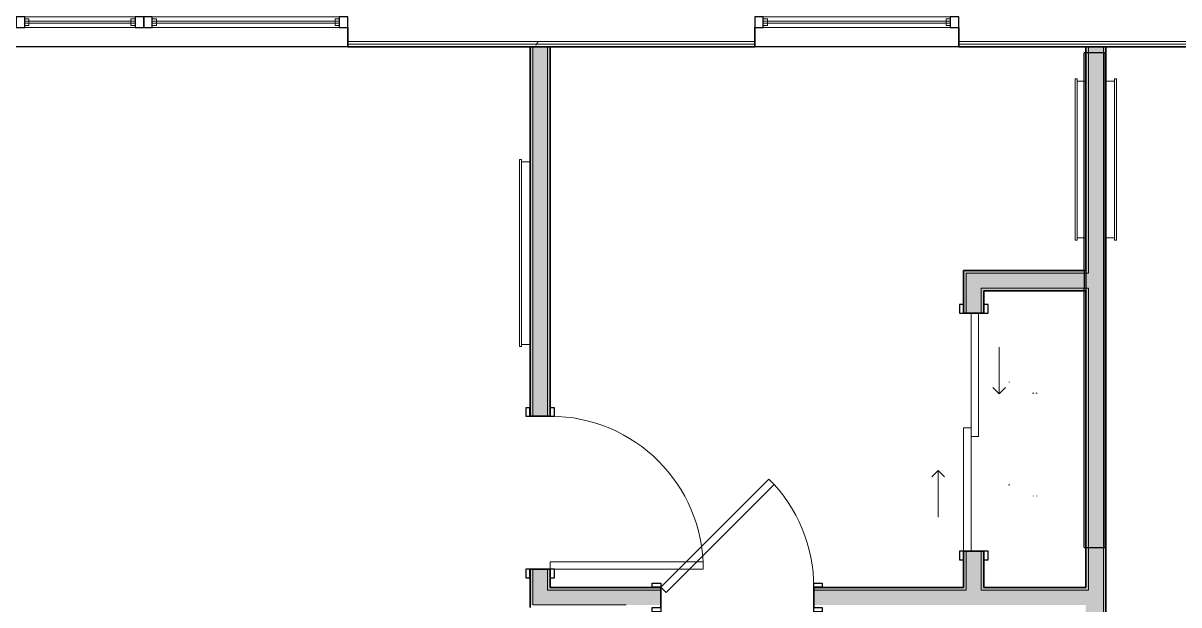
# Model space of a CAD drawing. Header units: inches. Extents: x 6 to 8416, y -388 to 6104.
# Drawn here: x 6822.9 to 7094.8, y 492.1 to 628.9 of the extents above; entities that cross this region are included whole.
import ezdxf

# ---------------------------------------------------------------- set-up
doc = ezdxf.new("R2010")
doc.units = ezdxf.units.IN
doc.header["$MEASUREMENT"] = 0
doc.linetypes.add('Dot 1_16_', pattern=[24, 0, -24])
for name, color, linetype, lineweight in [('A-DOOR', 31, 'Continuous', 18), ('A-DOOR-FRAM', 31, 'Continuous', 25), ('A-GLAZ', 151, 'Continuous', 25), ('A-ROOM', 32, 'Continuous', 13), ('A-WALL', 113, 'Continuous', 25), ('A-WALL-PATT', 111, 'Continuous', 35), ('I-WALL', 2, 'Continuous', 25), ('Q-CASE', 31, 'Continuous', 18), ('Q-SPCQ', 91, 'Continuous', 18)]:
    doc.layers.add(name, color=color, linetype=linetype, lineweight=lineweight)
pattern_1 = [(0, (4127.29, 0), (61.44, 15.36), [5.069, -41.011, 5.069, -41.011, -245.76]), (0, (4127.29, 0), (61.44, 15.36), [-92.16, 5.069, -87.091, 5.069, -41.011, -107.52]), (0, (4127.29, 0), (61.44, 15.36), [-230.4, 5.069, -25.651, 5.069, -71.731]), (120, (4150.33, 7.68), (-44.02215, 45.5286), [5.069, -41.011, 5.069, -41.011, -245.76]), (120, (4150.33, 7.68), (-44.02215, 45.5286), [-92.16, 5.069, -87.091, 5.069, -41.011, -107.52]), (120, (4150.33, 7.68), (-44.02215, 45.5286), [-230.4, 5.069, -25.651, 5.069, -71.731]), (240, (4158.01, 38.4), (-17.41785, -60.8886), [5.069, -41.011, 5.069, -41.011, -245.76]), (240, (4158.01, 38.4), (-17.41785, -60.8886), [-92.16, 5.069, -87.091, 5.069, -41.011, -107.52]), (240, (4158.01, 38.4), (-17.41785, -60.8886), [-230.4, 5.069, -25.651, 5.069, -71.731])]

# ---------------------------------------------------------------- blocks, each defined once
blk = doc.blocks.new('Unit-Single-Flush-ICC ADA-AM - 36_ x 84_-NR _U-BA _ BATH_-V125-LEVEL 3 - PLAN Copy 1 Copy 1')
at = {"layer": 'A-DOOR'}
for p, q in [((16.76, -1.14), (-8.69, -26.59)), ((18, -2.38), (-7.46, -27.83)), ((16.76, -1.14), (18, -2.38)), ((-8.69, -26.59), (-7.46, -27.83))]:
    blk.add_line(p, q, dxfattribs=at)
at = {"layer": 'A-DOOR', "lineweight": 9}
blk.add_arc((18, -2.38), 36, 180, 225, dxfattribs=at)
at = {"layer": 'A-DOOR-FRAM'}
for p, q in [((-20, 2.38), (-20, 3.38)), ((-20, 3.38), (-18, 3.38)), ((-18, 3.38), (-18, 2.38)), ((18, 2.38), (18, 3.38)), ((18, 3.38), (20, 3.38)), ((20, 3.38), (20, 2.38)), ((-18, 2.38), (-20, 2.38)), ((20, 2.38), (18, 2.38)), ((-20, -2.38), (-18, -2.38)), ((-20, -3.37), (-20, -2.38)), ((-18, -2.38), (-18, -3.37)), ((18, -2.38), (20, -2.38)), ((18, -3.37), (18, -2.38)), ((20, -2.38), (20, -3.37)), ((-18, -3.37), (-20, -3.37)), ((20, -3.37), (18, -3.37))]:
    blk.add_line(p, q, dxfattribs=at)
at = {"layer": 'A-DOOR-FRAM', "lineweight": 18}
for p, q in [((-20, 3.38), (-18, 3.38)), ((-20, 3.38), (-20, 2.38)), ((-18, 3.38), (-18, 2.38)), ((18, 3.38), (20, 3.38)), ((18, 3.38), (18, 2.38)), ((20, 3.38), (20, 2.38)), ((-18, 2.38), (-20, 2.38)), ((20, 2.38), (18, 2.38)), ((-20, -3.37), (-20, -2.38)), ((-20, -2.38), (-18, -2.38)), ((-18, -3.37), (-18, -2.38)), ((18, -3.37), (18, -2.38)), ((18, -2.38), (20, -2.38)), ((20, -3.37), (20, -2.38)), ((-18, -3.37), (-20, -3.37)), ((20, -3.37), (18, -3.37))]:
    blk.add_line(p, q, dxfattribs=at)
blk = doc.blocks.new('Unit-Double-Sliding-Flush-ICC ADA-AM - 56_ x 84_-FG-NR __U-S2 _ SLIDING CLOSET_-5466156-LEVEL 3 - PLAN Copy 1 Copy 1')
at = {"layer": 'A-DOOR', "lineweight": 9}
for p, q in [((-10.5, 14.875), (-9, 13.375)), ((-20, 13.375), (-9, 13.375)), ((-9, 13.375), (-10.5, 11.875)), ((1, 7.375), (-28, 7.375)), ((-28, 7.375), (-28, 5.625)), ((-28, 5.625), (-1, 5.625)), ((-1, 5.625), (1, 5.625)), ((1, 5.625), (-1, 5.625)), ((-1, 3.875), (-1, 5.625)), ((1, 7.375), (1, 5.625)), ((28, 5.625), (1, 5.625)), ((28, 3.875), (28, 5.625)), ((-1, 3.875), (28, 3.875)), ((9, -1), (10.5, 0.5)), ((10.5, -2.5), (9, -1)), ((20, -1), (9, -1))]:
    blk.add_line(p, q, dxfattribs=at)
at = {"layer": 'A-DOOR'}
for p, q in [((1, 7.375), (-28, 7.375)), ((-28, 7.375), (-28, 5.625)), ((-28, 5.625), (1, 5.625)), ((28, 5.625), (-1, 5.625)), ((-1, 5.625), (-1, 3.875)), ((1, 5.625), (1, 7.375)), ((28, 3.875), (28, 5.625)), ((-1, 3.875), (28, 3.875))]:
    blk.add_line(p, q, dxfattribs=at)
at = {"layer": 'A-DOOR-FRAM'}
for p, q in [((-28, 8.375), (-30, 8.375)), ((-30, 8.375), (-30, 7.375)), ((-28, 7.375), (-28, 8.375)), ((30, 8.375), (28, 8.375)), ((28, 8.375), (28, 7.375)), ((30, 7.375), (30, 8.375)), ((-30, 7.375), (-28, 7.375)), ((28, 7.375), (30, 7.375)), ((-28, 2.625), (-30, 2.625)), ((-30, 2.625), (-30, 1.625)), ((-30, 1.625), (-28, 1.625)), ((-28, 1.625), (-28, 2.625)), ((30, 2.625), (28, 2.625)), ((28, 2.625), (28, 1.625)), ((28, 1.625), (30, 1.625)), ((30, 1.625), (30, 2.625))]:
    blk.add_line(p, q, dxfattribs=at)
at = {"layer": 'A-DOOR-FRAM', "lineweight": 18}
for p, q in [((-28, 8.375), (-30, 8.375)), ((-30, 8.375), (-30, 7.375)), ((-28, 8.375), (-28, 7.375)), ((30, 8.375), (28, 8.375)), ((28, 8.375), (28, 7.375)), ((30, 8.375), (30, 7.375)), ((-30, 7.375), (-28, 7.375)), ((28, 7.375), (30, 7.375)), ((-28, 2.625), (-30, 2.625)), ((-30, 2.625), (-30, 1.625)), ((-30, 1.625), (-28, 1.625)), ((-28, 2.625), (-28, 1.625)), ((30, 2.625), (28, 2.625)), ((28, 2.625), (28, 1.625)), ((28, 1.625), (30, 1.625)), ((30, 2.625), (30, 1.625))]:
    blk.add_line(p, q, dxfattribs=at)
blk = doc.blocks.new('CW Closet Shelf-AM - CW Closet Shelf-AM-8826639-LEVEL 3 - PLAN Copy 1 Copy 1')
at = {"layer": 'Q-CASE', "linetype": 'Dot 1_16_', "lineweight": 9}
for p, q in [((-34.14, -42), (-34.14, -24)), ((-34.14, -24), (35.61, -24)), ((35.61, -24), (35.61, -42)), ((-34.14, -35.62), (35.61, -35.62)), ((-34.14, -36.37), (35.61, -36.37)), ((35.61, -42), (-34.14, -42))]:
    blk.add_line(p, q, dxfattribs=at)
blk = doc.blocks.new('Unit-Single-Flush-ICC ADA-AM - 36_ x 84_-NR _U-BE _ BED_-6493364-LEVEL 3 - PLAN Copy 1 Copy 1')
at = {"layer": 'A-DOOR'}
for p, q in [((16.25, 38.38), (18, 38.38)), ((16.25, 2.37), (16.25, 38.38)), ((18, 2.37), (18, 38.38)), ((16.25, 2.37), (18, 2.37))]:
    blk.add_line(p, q, dxfattribs=at)
at = {"layer": 'A-DOOR', "lineweight": 9}
blk.add_arc((18, 2.37), 36, 90, 180, dxfattribs=at)
at = {"layer": 'A-DOOR-FRAM'}
for p, q in [((-18, 3.37), (-20, 3.37)), ((-20, 3.37), (-20, 2.37)), ((-18, 2.37), (-18, 3.37)), ((20, 3.37), (18, 3.37)), ((18, 3.37), (18, 2.37)), ((20, 2.37), (20, 3.37)), ((-20, 2.37), (-18, 2.37)), ((18, 2.37), (20, 2.37)), ((-18, -2.38), (-20, -2.38)), ((-20, -2.38), (-20, -3.38)), ((-18, -3.38), (-18, -2.38)), ((20, -2.38), (18, -2.38)), ((18, -2.38), (18, -3.38)), ((20, -3.38), (20, -2.38)), ((-20, -3.38), (-18, -3.38)), ((18, -3.38), (20, -3.38))]:
    blk.add_line(p, q, dxfattribs=at)
at = {"layer": 'A-DOOR-FRAM', "lineweight": 18}
for p, q in [((-18, 3.37), (-20, 3.37)), ((-20, 3.37), (-20, 2.37)), ((-18, 3.37), (-18, 2.37)), ((20, 3.37), (18, 3.37)), ((18, 3.37), (18, 2.37)), ((20, 3.37), (20, 2.37)), ((-20, 2.37), (-18, 2.37)), ((18, 2.37), (20, 2.37)), ((-20, -3.38), (-20, -2.38)), ((-18, -2.38), (-20, -2.38)), ((-18, -3.38), (-18, -2.38)), ((18, -3.38), (18, -2.38)), ((20, -2.38), (18, -2.38)), ((20, -3.38), (20, -2.38)), ((-20, -3.38), (-18, -3.38)), ((18, -3.38), (20, -3.38))]:
    blk.add_line(p, q, dxfattribs=at)
blk = doc.blocks.new('1-2 WD Adaptive - 2_-6_x6_-6_-V533-LEVEL 3 - PLAN Copy 1 Copy 1')
at = {"layer": 'A-GLAZ', "lineweight": 9}
for p, q in [((15, 4.53125), (-15, 4.53125)), ((-15, 4.53125), (15, 4.53125)), ((-15, 0.03125), (-15, 2.53125)), ((15, 2.53125), (-15, 2.53125)), ((-15, 0.03125), (-15, 2.53125)), ((15, 2.53125), (-15, 2.53125)), ((-15, 0.03125), (15, 0.03125)), ((-15, 0.03125), (15, 0.03125)), ((-13, 0.03125), (-13, 2.53125)), ((13, 2.53125), (-13, 2.53125)), ((-13, 0.03125), (-13, 2.53125)), ((-13, 2.03125), (-12, 2.03125)), ((-13, 1.53125), (13, 1.53125)), ((13, 1.03125), (-13, 1.03125)), ((-13, 0.53125), (-12, 0.53125)), ((-13, 0.03125), (13, 0.03125)), ((-12, 0.53125), (-12, 2.03125)), ((-12, 1.53125), (12, 1.53125)), ((-12, 1.03125), (-12, 1.53125)), ((12, 1.03125), (-12, 1.03125)), ((12, 2.03125), (13, 2.03125)), ((12, 2.03125), (12, 0.53125)), ((12, 1.53125), (12, 1.03125)), ((12, 0.53125), (13, 0.53125)), ((13, 2.53125), (13, 0.03125)), ((13, 2.53125), (13, 0.03125)), ((15, 0.03125), (15, 2.53125)), ((-15, -4.53125), (15, -4.53125)), ((15, -4.53125), (-15, -4.53125))]:
    blk.add_line(p, q, dxfattribs=at)
at = {"layer": 'A-GLAZ'}
for p, q in [((-13, 2.53125), (-15, 2.53125)), ((-15, 2.53125), (-15, 0.03125)), ((-15, 0.03125), (-13, 0.03125)), ((-13, 0.03125), (-13, 2.53125)), ((13, 2.53125), (13, 0.03125)), ((15, 2.53125), (13, 2.53125)), ((13, 0.03125), (15, 0.03125)), ((15, 0.03125), (15, 2.53125))]:
    blk.add_line(p, q, dxfattribs=at)
at = {"layer": 'A-GLAZ', "lineweight": 18}
for p, q in [((13, 1.53125), (-13, 1.53125)), ((-13, 1.53125), (-13, 1.03125)), ((-13, 1.03125), (13, 1.03125)), ((13, 1.03125), (13, 1.53125))]:
    blk.add_line(p, q, dxfattribs=at)
blk = doc.blocks.new('1-2 WD Adaptive - 4-0_x6_-6_-V534-LEVEL 3 - PLAN Copy 1 Copy 1')
at = {"layer": 'A-GLAZ', "lineweight": 9}
for p, q in [((24, 4.53125), (-24, 4.53125)), ((-24, 4.53125), (24, 4.53125)), ((24, 2.53125), (-24, 2.53125)), ((-24, 0.03125), (-24, 2.53125)), ((24, 2.53125), (-24, 2.53125)), ((-24, 0.03125), (24, 0.03125)), ((-24, 0.03125), (24, 0.03125)), ((-22, 0.03125), (-22, 2.53125)), ((22, 2.53125), (-22, 2.53125)), ((-22, 0.03125), (-22, 2.53125)), ((-22, 2.03125), (-21, 2.03125)), ((-22, 1.53125), (22, 1.53125)), ((22, 1.03125), (-22, 1.03125)), ((-22, 0.53125), (-21, 0.53125)), ((-22, 0.03125), (22, 0.03125)), ((-21, 0.53125), (-21, 2.03125)), ((-21, 1.53125), (21, 1.53125)), ((-21, 1.03125), (-21, 1.53125)), ((21, 1.03125), (-21, 1.03125)), ((21, 2.03125), (22, 2.03125)), ((21, 2.03125), (21, 0.53125)), ((21, 1.53125), (21, 1.03125)), ((21, 0.53125), (22, 0.53125)), ((22, 2.53125), (22, 0.03125)), ((22, 2.53125), (22, 0.03125)), ((24, 0.03125), (24, 2.53125)), ((24, 0.03125), (24, 2.53125)), ((-24, -4.53125), (24, -4.53125)), ((24, -4.53125), (-24, -4.53125))]:
    blk.add_line(p, q, dxfattribs=at)
at = {"layer": 'A-GLAZ'}
for p, q in [((-22, 2.53125), (-24, 2.53125)), ((-24, 2.53125), (-24, 0.03125)), ((-24, 0.03125), (-22, 0.03125)), ((-22, 0.03125), (-22, 2.53125)), ((22, 2.53125), (22, 0.03125)), ((24, 2.53125), (22, 2.53125)), ((22, 0.03125), (24, 0.03125)), ((24, 0.03125), (24, 2.53125))]:
    blk.add_line(p, q, dxfattribs=at)
at = {"layer": 'A-GLAZ', "lineweight": 18}
for p, q in [((22, 1.53125), (-22, 1.53125)), ((-22, 1.53125), (-22, 1.03125)), ((-22, 1.03125), (22, 1.03125)), ((22, 1.03125), (22, 1.53125))]:
    blk.add_line(p, q, dxfattribs=at)
blk = doc.blocks.new('FR TV-AM - 50_-V546-LEVEL 3 - PLAN Copy 1 Copy 1')
at = {"layer": 'Q-SPCQ'}
for p, q in [((23.75, 0), (-19.25, 0)), ((-19.25, 0), (-19.25, -2)), ((23.75, -2), (23.75, 0)), ((-19.25, -2), (-19.75, -2)), ((-19.75, -2), (-19.75, -2.5)), ((-19.75, -2.5), (24.25, -2.5)), ((-19.75, -2.5), (24.25, -2.5)), ((-19.25, -2), (23.75, -2)), ((24.25, -2), (23.75, -2)), ((24.25, -2.5), (24.25, -2))]:
    blk.add_line(p, q, dxfattribs=at)
blk = doc.blocks.new('FR TV-AM - 43_-V547-LEVEL 3 - PLAN Copy 1 Copy 1')
at = {"layer": 'Q-SPCQ'}
for p, q in [((20.7, 0), (-16.2, 0)), ((-16.2, 0), (-16.2, -2)), ((20.7, -2), (20.7, 0)), ((-16.2, -2), (-16.7, -2)), ((-16.7, -2), (-16.7, -2.5)), ((-16.7, -2.5), (21.2, -2.5)), ((-16.7, -2.5), (21.2, -2.5)), ((-16.2, -2), (20.7, -2)), ((21.2, -2), (20.7, -2)), ((21.2, -2.5), (21.2, -2))]:
    blk.add_line(p, q, dxfattribs=at)
blk = doc.blocks.new('FR TV-AM - 43_-1978722-LEVEL 3 - PLAN Copy 1 Copy 1')
at = {"layer": 'Q-SPCQ'}
for p, q in [((20.7, 0), (-16.2, 0)), ((-16.2, 0), (-16.2, -2)), ((20.7, -2), (20.7, 0)), ((-16.2, -2), (-16.7, -2)), ((-16.7, -2), (-16.7, -2.5)), ((-16.7, -2.5), (21.2, -2.5)), ((-16.7, -2.5), (21.2, -2.5)), ((-16.2, -2), (20.7, -2)), ((21.2, -2), (20.7, -2)), ((21.2, -2.5), (21.2, -2))]:
    blk.add_line(p, q, dxfattribs=at)
blk = doc.blocks.new('1-2 WD Adaptive - 4-0_x6_-6_-12420703-LEVEL 3 - PLAN Copy 1 Copy 1')
at = {"layer": 'A-GLAZ', "lineweight": 9}
for p, q in [((24, 4.53125), (-24, 4.53125)), ((-24, 4.53125), (24, 4.53125)), ((-24, 0.03125), (-24, 2.53125)), ((24, 2.53125), (-24, 2.53125)), ((-24, 0.03125), (-24, 2.53125)), ((24, 2.53125), (-24, 2.53125)), ((-24, 0.03125), (24, 0.03125)), ((-24, 0.03125), (24, 0.03125)), ((-22, 0.03125), (-22, 2.53125)), ((22, 2.53125), (-22, 2.53125)), ((-22, 0.03125), (-22, 2.53125)), ((-22, 2.03125), (-21, 2.03125)), ((-22, 1.53125), (22, 1.53125)), ((22, 1.03125), (-22, 1.03125)), ((-22, 0.53125), (-21, 0.53125)), ((-22, 0.03125), (22, 0.03125)), ((-21, 0.53125), (-21, 2.03125)), ((-21, 1.53125), (21, 1.53125)), ((-21, 1.03125), (-21, 1.53125)), ((21, 1.03125), (-21, 1.03125)), ((21, 2.03125), (22, 2.03125)), ((21, 2.03125), (21, 0.53125)), ((21, 1.53125), (21, 1.03125)), ((21, 0.53125), (22, 0.53125)), ((22, 2.53125), (22, 0.03125)), ((22, 2.53125), (22, 0.03125)), ((24, 0.03125), (24, 2.53125)), ((24, 0.03125), (24, 2.53125)), ((-24, -4.53125), (24, -4.53125)), ((24, -4.53125), (-24, -4.53125))]:
    blk.add_line(p, q, dxfattribs=at)
at = {"layer": 'A-GLAZ'}
for p, q in [((-22, 2.53125), (-24, 2.53125)), ((-24, 2.53125), (-24, 0.03125)), ((-24, 0.03125), (-22, 0.03125)), ((-22, 0.03125), (-22, 2.53125)), ((22, 2.53125), (22, 0.03125)), ((24, 2.53125), (22, 2.53125)), ((22, 0.03125), (24, 0.03125)), ((24, 0.03125), (24, 2.53125))]:
    blk.add_line(p, q, dxfattribs=at)
at = {"layer": 'A-GLAZ', "lineweight": 18}
for p, q in [((22, 1.53125), (-22, 1.53125)), ((-22, 1.53125), (-22, 1.03125)), ((-22, 1.03125), (22, 1.03125)), ((22, 1.03125), (22, 1.53125))]:
    blk.add_line(p, q, dxfattribs=at)

msp = doc.modelspace()

# ---------------------------------------------------------------- hatches: boundary and pattern name
at = {"layer": 'A-WALL-PATT', "lineweight": 9}
h = msp.add_hatch(dxfattribs=at)
h.set_pattern_fill('FP_44', color=256, style=0, pattern_type=2)
h.set_pattern_definition(pattern_1)
h.paths.add_polyline_path([(7293.79033733, 623.93577679), (7293.79033733, 624.56077679), (7198.29033733, 624.56077679), (7198.29033733, 623.93577679), (7277.87303685, 623.93577679)])
h.paths.add_polyline_path([(7109.16053685, 623.93577679), (7139.29033733, 623.93577679), (7139.29033733, 624.56077679), (7043.04033733, 624.56077679), (7043.04033733, 623.93577679)])
h.paths.add_polyline_path([(7191.79033733, 623.93577679), (7192.29033733, 623.93577679), (7192.29033733, 624.56077679), (7187.29033733, 624.56077679), (7187.29033733, 623.93577679)])
h.paths.add_polyline_path([(6974.19053685, 623.93577679), (6995.04033733, 623.93577679), (6995.04033733, 624.56077679), (6899.29033733, 624.56077679), (6899.29033733, 623.93577679)])
h.paths.add_polyline_path([(6821.29033733, 623.93577679), (6821.29033733, 624.56077679), (6773.04033733, 624.56077679), (6773.04033733, 623.93577679)])
h.paths.add_polyline_path([(6725.04033733, 623.93577679), (6725.04033733, 624.56077679), (6665.29033733, 624.56077679), (6665.29033733, 623.93577679), (6704.25053685, 623.93577679)])
h.paths.add_polyline_path([(6569.28053685, 623.93577679), (6581.29033733, 623.93577679), (6581.29033733, 624.56077679), (6548.29033733, 624.56077679), (6548.29033733, 623.93577679), (6548.91533733, 623.93577679)])
h.paths.add_polyline_path([(6635.29033733, 623.93577679), (6635.29033733, 624.56077679), (6611.29033733, 624.56077679), (6611.29033733, 623.93577679)])
h.paths.add_polyline_path([(6540.29033733, 623.93577679), (6540.29033733, 624.56077679), (6520.79033733, 624.56077679), (6520.79033733, 623.93577679), (6539.66533733, 623.93577679)])
h.paths.add_polyline_path([(6472.79033733, 623.93577679), (6472.79033733, 624.56077679), (6412.79033733, 624.56077679), (6412.79033733, 623.93577679), (6434.31053685, 623.93577679)])
h.paths.add_polyline_path([(6340.79033733, 623.93577679), (6340.79033733, 624.56077679), (6316.79033733, 624.56077679), (6316.79033733, 623.93577679)])
h.paths.add_polyline_path([(6370.79033733, 623.93577679), (6382.79033733, 623.93577679), (6382.79033733, 624.56077679), (6370.79033733, 624.56077679)])
h.paths.add_polyline_path([(6238.79033733, 623.93577679), (6238.79033733, 624.56077679), (6166.79033733, 624.56077679), (6166.79033733, 623.93577679), (6231.85553685, 623.93577679)])
h.paths.add_polyline_path([(6118.79033733, 623.93577679), (6118.79033733, 624.56077679), (6095.29033733, 624.56077679), (6095.29033733, 623.93577679), (6096.88553685, 623.93577679)])
h.paths.add_polyline_path([(5993.66533733, 623.93577679), (5994.29033733, 623.93577679), (5994.29033733, 624.56077679), (5939.29033733, 624.56077679), (5939.29033733, 623.93577679), (5961.91553685, 623.93577679)])
h.paths.add_polyline_path([(6053.29033733, 623.93577679), (6065.29033733, 623.93577679), (6065.29033733, 624.56077679), (6053.29033733, 624.56077679)])
h.paths.add_polyline_path([(6023.29033733, 623.93577679), (6023.29033733, 624.56077679), (6002.29033733, 624.56077679), (6002.29033733, 623.93577679), (6002.91533733, 623.93577679)])
h = msp.add_hatch(dxfattribs=at)
h.set_pattern_fill('FP_44', color=256, style=0, pattern_type=2)
h.set_pattern_definition(pattern_1)
h.paths.add_polyline_path([(7294.41533733, 623.31077679), (7294.41533733, 623.93577679), (7198.91533733, 623.93577679), (7198.91533733, 623.31077679), (7293.79033733, 623.31077679)])
h.paths.add_polyline_path([(7043.04033733, 623.31077679), (7139.29033733, 623.31077679), (7139.29033733, 623.93577679), (7043.04033733, 623.93577679)])
h.paths.add_polyline_path([(7191.16533733, 623.31077679), (7191.79033733, 623.31077679), (7191.79033733, 623.93577679), (7187.29033733, 623.93577679), (7187.29033733, 623.31077679)])
h.paths.add_polyline_path([(6974.19053685, 623.31077679), (6995.04033733, 623.31077679), (6995.04033733, 623.93577679), (6899.29033733, 623.93577679), (6899.29033733, 623.31077679)])
h.paths.add_polyline_path([(6665.29033733, 623.31077679), (6725.04033733, 623.31077679), (6725.04033733, 623.93577679), (6665.29033733, 623.93577679)])
h.paths.add_polyline_path([(6773.04033733, 623.31077679), (6821.29033733, 623.31077679), (6821.29033733, 623.93577679), (6773.04033733, 623.93577679)])
h.paths.add_polyline_path([(6635.29033733, 623.31077679), (6635.29033733, 623.93577679), (6611.29033733, 623.93577679), (6611.29033733, 623.31077679)])
h.paths.add_polyline_path([(6520.79033733, 623.31077679), (6539.66533733, 623.31077679), (6539.66533733, 623.93577679), (6520.79033733, 623.93577679)])
h.paths.add_polyline_path([(6569.28053685, 623.31077679), (6581.29033733, 623.31077679), (6581.29033733, 623.93577679), (6548.91533733, 623.93577679), (6548.91533733, 623.31077679)])
h.paths.add_polyline_path([(6382.79033733, 623.31077679), (6382.79033733, 623.93577679), (6370.79033733, 623.93577679), (6370.79033733, 623.31077679)])
h.paths.add_polyline_path([(6231.85553685, 623.31077679), (6238.79033733, 623.31077679), (6238.79033733, 623.93577679), (6166.79033733, 623.93577679), (6166.79033733, 623.31077679)])
h.paths.add_polyline_path([(6412.79033733, 623.31077679), (6472.79033733, 623.31077679), (6472.79033733, 623.93577679), (6412.79033733, 623.93577679)])
h.paths.add_polyline_path([(6316.79033733, 623.31077679), (6340.79033733, 623.31077679), (6340.79033733, 623.93577679), (6316.79033733, 623.93577679)])
h.paths.add_polyline_path([(6118.79033733, 623.31077679), (6118.79033733, 623.93577679), (6095.29033733, 623.93577679), (6095.29033733, 623.31077679), (6096.88553685, 623.31077679)])
h.paths.add_polyline_path([(5961.91553685, 623.31077679), (5993.66533733, 623.31077679), (5993.66533733, 623.93577679), (5939.29033733, 623.93577679), (5939.29033733, 623.31077679)])
h.paths.add_polyline_path([(6023.29033733, 623.31077679), (6023.29033733, 623.93577679), (6002.91533733, 623.93577679), (6002.91533733, 623.31077679)])
h.paths.add_polyline_path([(6053.29033733, 623.31077679), (6065.29033733, 623.31077679), (6065.29033733, 623.93577679), (6053.29033733, 623.93577679)])
at = {"layer": 'A-WALL-PATT', "lineweight": 25, "transparency": 33554560}
h = msp.add_hatch(color=10, dxfattribs=at)
h.paths.add_polyline_path([(6942.16533733, 492.06077679), (6942.79033733, 492.06077679), (6942.79033733, 500.43577679), (6942.16533733, 500.43577679), (6942.16533733, 496.18577679)])
h.paths.add_polyline_path([(6942.16533733, 536.43577679), (6942.79033733, 536.43577679), (6942.79033733, 623.31077679), (6942.16533733, 623.31077679), (6942.16533733, 567.29256081)])
at = {"layer": 'A-WALL-PATT', "transparency": 33554560}
h = msp.add_hatch(color=10, dxfattribs=at)
h.paths.add_polyline_path([(6946.91533733, 496.18577679), (6946.91533733, 500.43577679), (6946.29033733, 500.43577679), (6946.29033733, 496.18577679)])
h.paths.add_polyline_path([(6946.91533733, 536.43577679), (6946.91533733, 623.31077679), (6946.29033733, 623.31077679), (6946.29033733, 536.43577679)])
at = {"layer": 'A-WALL-PATT', "lineweight": 25, "transparency": 33554560}
h = msp.add_hatch(color=10, dxfattribs=at)
h.paths.add_polyline_path([(7073.54033733, 423.56077679), (7073.54033733, 428.56077679), (7072.91533733, 428.56077679), (7072.91533733, 423.56077679)])
h.paths.add_polyline_path([(7072.91533733, 432.06077679), (7073.54033733, 432.06077679), (7073.54033733, 492.06077679), (7072.91533733, 492.06077679), (7072.91533733, 432.68577679)])
h.paths.add_polyline_path([(7073.54033733, 495.56077679), (7073.54033733, 566.56077679), (7072.91533733, 566.56077679), (7072.91533733, 495.56077679)])
h.paths.add_polyline_path([(7073.54033733, 570.06077679), (7073.54033733, 623.31077679), (7072.91533733, 623.31077679), (7072.91533733, 570.06077679)])
at = {"layer": 'A-WALL-PATT', "transparency": 33554560}
for points in [[(7077.66533733, 420.06077679), (7077.66533733, 623.31077679), (7077.04033733, 623.31077679), (7077.04033733, 420.06077679)], [(7048.91533733, 565.93577679), (7072.91533733, 565.93577679), (7072.91533733, 566.56077679), (7048.29033733, 566.56077679), (7048.29033733, 565.93577679)]]:
    msp.add_hatch(color=10, dxfattribs=at).paths.add_polyline_path(points)
at = {"layer": 'A-WALL-PATT', "lineweight": 25, "transparency": 33554560}
msp.add_hatch(color=10, dxfattribs=at).paths.add_polyline_path([(7044.79033733, 570.06077679), (7072.91533733, 570.06077679), (7072.91533733, 570.68577679), (7044.16533733, 570.68577679), (7044.16533733, 570.06077679)])
h = msp.add_hatch(color=10, dxfattribs=at)
h.paths.add_polyline_path([(7044.16533733, 496.18577679), (7044.79033733, 496.18577679), (7044.79033733, 504.68577679), (7044.16533733, 504.68577679), (7044.16533733, 498.40643581)])
h.paths.add_polyline_path([(7044.79033733, 560.68577679), (7044.79033733, 570.06077679), (7044.16533733, 570.06077679), (7044.16533733, 560.68577679)])
at = {"layer": 'A-WALL-PATT', "transparency": 33554560}
h = msp.add_hatch(color=10, dxfattribs=at)
h.paths.add_polyline_path([(7048.29033733, 496.18577679), (7048.91533733, 496.18577679), (7048.91533733, 504.68577679), (7048.29033733, 504.68577679), (7048.29033733, 498.40643581)])
h.paths.add_polyline_path([(7048.29033733, 560.68577679), (7048.91533733, 560.68577679), (7048.91533733, 565.93577679), (7048.29033733, 565.93577679)])
at = {"layer": 'A-WALL-PATT', "lineweight": 25, "transparency": 33554560}
h = msp.add_hatch(color=10, dxfattribs=at)
h.paths.add_polyline_path([(7072.91533733, 495.56077679), (7072.91533733, 496.18577679), (7048.29033733, 496.18577679), (7048.29033733, 495.56077679), (7058.54678685, 495.56077679)])
h.paths.add_polyline_path([(7044.79033733, 495.56077679), (7044.79033733, 496.18577679), (7008.91533733, 496.18577679), (7008.91533733, 495.56077679), (7041.67553685, 495.56077679)])
h.paths.add_polyline_path([(6972.91533733, 495.56077679), (6972.91533733, 496.18577679), (6946.29033733, 496.18577679), (6946.29033733, 495.56077679)])
at = {"layer": 'I-WALL', "transparency": 33554560}
h = msp.add_hatch(color=10, dxfattribs=at)
h.paths.add_polyline_path([(6942.79033733, 495.56077679), (6946.29033733, 495.56077679), (6946.29033733, 500.43577679), (6942.79033733, 500.43577679), (6942.79033733, 496.18577679)])
h.paths.add_polyline_path([(6946.29033733, 536.43577679), (6946.29033733, 623.31077679), (6942.79033733, 623.31077679), (6942.79033733, 536.43577679)])
for points in [[(7077.04033733, 420.06077679), (7077.04033733, 623.31077679), (7073.54033733, 623.31077679), (7073.54033733, 420.06077679), (7075.41803685, 420.06077679)], [(7048.29033733, 566.56077679), (7073.54033733, 566.56077679), (7073.54033733, 570.06077679), (7044.79033733, 570.06077679), (7044.79033733, 566.56077679)]]:
    msp.add_hatch(color=10, dxfattribs=at).paths.add_polyline_path(points)
h = msp.add_hatch(color=10, dxfattribs=at)
h.paths.add_polyline_path([(7048.29033733, 495.56077679), (7048.29033733, 504.68577679), (7044.79033733, 504.68577679), (7044.79033733, 495.56077679)])
h.paths.add_polyline_path([(7048.29033733, 560.68577679), (7048.29033733, 566.56077679), (7044.79033733, 566.56077679), (7044.79033733, 560.68577679)])
h = msp.add_hatch(color=10, dxfattribs=at)
h.paths.add_polyline_path([(7073.54033733, 492.06077679), (7073.54033733, 495.56077679), (7008.91533733, 495.56077679), (7008.91533733, 492.06077679), (7072.91533733, 492.06077679)])
h.paths.add_polyline_path([(6968.29033733, 492.06077679), (6972.91533733, 492.06077679), (6972.91533733, 495.56077679), (6942.79033733, 495.56077679), (6942.79033733, 492.06077679), (6964.79033733, 492.06077679)])

# ---------------------------------------------------------------- linework, layer by layer
at = {"layer": 'A-ROOM', "lineweight": 9, "flags": 128}
msp.add_lwpolyline([(6619.66533733, 338.18577679), (6619.66533733, 338.68577679), (7191.16533733, 338.68577679), (7191.16533733, 394.43577679), (7191.16533733, 398.43577679), (7191.16533733, 398.49858278), (7191.16533733, 483.81077679), (7191.16533733, 485.99858278), (7191.16533733, 532.68577679), (7191.16533733, 623.31077679), (6548.91533733, 623.31077679), (6548.91533733, 495.43577679), (6551.41533733, 495.43577679), (6551.41533733, 468.18577679), (6551.41533733, 411.49858278), (6551.41533733, 406.62297079), (6551.41533733, 338.18577679)], close=True, dxfattribs=at)
at = {"layer": 'A-WALL', "lineweight": 35}
for p, q in [((6899.29033733, 627.87327679), (6899.29033733, 623.31077679)), ((6995.04033733, 623.31077679), (6995.04033733, 627.87327679)), ((7043.04033733, 627.87327679), (7043.04033733, 623.31077679)), ((6899.29033733, 623.31077679), (6995.04033733, 623.31077679)), ((7043.04033733, 623.31077679), (7139.29033733, 623.31077679))]:
    msp.add_line(p, q, dxfattribs=at)
at = {"layer": 'A-WALL'}
for p, q in [((6899.29033733, 623.31077679), (6821.29033733, 623.31077679)), ((7043.04033733, 623.31077679), (6995.04033733, 623.31077679))]:
    msp.add_line(p, q, dxfattribs=at)
at = {"layer": 'A-WALL', "lineweight": 9}
for p, q in [((6995.04033733, 624.56077679), (6899.29033733, 624.56077679)), ((6995.04033733, 623.93577679), (6899.29033733, 623.93577679)), ((6942.79033733, 536.43577679), (6942.79033733, 623.31077679)), ((6946.29033733, 536.43577679), (6946.29033733, 623.31077679)), ((7139.29033733, 624.56077679), (7043.04033733, 624.56077679)), ((7139.29033733, 623.93577679), (7043.04033733, 623.93577679)), ((7073.54033733, 570.06077679), (7073.54033733, 623.31077679)), ((7077.04033733, 420.06077679), (7077.04033733, 623.31077679)), ((7044.79033733, 570.06077679), (7073.54033733, 570.06077679)), ((7044.79033733, 560.68577679), (7044.79033733, 570.06077679)), ((7048.29033733, 566.56077679), (7073.54033733, 566.56077679)), ((7048.29033733, 560.68577679), (7048.29033733, 566.56077679)), ((7073.54033733, 495.56077679), (7073.54033733, 566.56077679)), ((7044.79033733, 495.56077679), (7044.79033733, 504.68577679)), ((7048.29033733, 495.56077679), (7048.29033733, 504.68577679)), ((6942.79033733, 492.06077679), (6942.79033733, 500.43577679)), ((6946.29033733, 495.56077679), (6946.29033733, 500.43577679)), ((6946.29033733, 495.56077679), (6972.91533733, 495.56077679)), ((7008.91533733, 495.56077679), (7044.79033733, 495.56077679)), ((7048.29033733, 495.56077679), (7073.54033733, 495.56077679)), ((6942.79033733, 492.06077679), (6964.79033733, 492.06077679))]:
    msp.add_line(p, q, dxfattribs=at)
at = {"layer": 'I-WALL', "lineweight": 35}
for p, q in [((6942.16533733, 623.31077679), (6942.16533733, 536.43577679)), ((6946.91533733, 536.43577679), (6946.91533733, 623.31077679)), ((7072.91533733, 623.31077679), (7072.91533733, 570.68577679)), ((7077.66533733, 419.43577679), (7077.66533733, 623.31077679)), ((7072.91533733, 570.68577679), (7044.16533733, 570.68577679)), ((7044.16533733, 570.68577679), (7044.16533733, 560.68577679)), ((7048.91533733, 565.93577679), (7072.91533733, 565.93577679)), ((7048.91533733, 560.68577679), (7048.91533733, 565.93577679)), ((7072.91533733, 565.93577679), (7072.91533733, 496.18577679)), ((7044.16533733, 560.68577679), (7048.91533733, 560.68577679)), ((6942.16533733, 536.43577679), (6946.91533733, 536.43577679)), ((7044.16533733, 504.68577679), (7044.16533733, 496.18577679)), ((7048.91533733, 504.68577679), (7044.16533733, 504.68577679)), ((7048.91533733, 496.18577679), (7048.91533733, 504.68577679)), ((6942.16533733, 500.43577679), (6942.16533733, 491.43577679)), ((6946.91533733, 500.43577679), (6942.16533733, 500.43577679)), ((6946.91533733, 496.18577679), (6946.91533733, 500.43577679)), ((6972.91533733, 496.18577679), (6946.91533733, 496.18577679)), ((6972.91533733, 491.43577679), (6972.91533733, 496.18577679)), ((7044.16533733, 496.18577679), (7008.91533733, 496.18577679)), ((7008.91533733, 496.18577679), (7008.91533733, 491.43577679)), ((7072.91533733, 496.18577679), (7048.91533733, 496.18577679))]:
    msp.add_line(p, q, dxfattribs=at)
at = {"layer": 'I-WALL'}
for p, q in [((7072.54033733, 570.68577679), (7072.54033733, 621.93577679)), ((7073.52400716, 621.93577679), (7072.54033733, 621.93577679)), ((7076.94996174, 621.93577679), (7073.54033733, 621.93577679)), ((7077.41533733, 621.93577679), (7077.04033733, 621.93577679)), ((7077.41533733, 621.93577679), (7077.41533733, 505.55999422)), ((7072.54033733, 570.67744345), (7072.54033733, 570.06077679)), ((7072.54033733, 570.0074773), (7072.54033733, 566.56077679)), ((7072.91533733, 570.68577679), (7072.91533733, 565.93577679)), ((7072.54033733, 505.55999422), (7072.54033733, 566.55101116)), ((7072.54033733, 505.55999422), (7072.91533733, 505.55999422)), ((7072.99858971, 505.55999422), (7077.41533733, 505.55999422))]:
    msp.add_line(p, q, dxfattribs=at)

# ---------------------------------------------------------------- block references
at = {"layer": 'A-DOOR'}
for name, p, rotation in [('Unit-Double-Sliding-Flush-ICC ADA-AM - 56_ x 84_-FG-NR __U-S2 _ SLIDING CLOSET_-5466156-LEVEL 3 - PLAN Copy 1 Copy 1', (7051.54033733, 532.68577679), 90.00000000000206), ('Unit-Single-Flush-ICC ADA-AM - 36_ x 84_-NR _U-BE _ BED_-6493364-LEVEL 3 - PLAN Copy 1 Copy 1', (6944.54033733, 518.43577679), 269.9999999999985), ('Unit-Single-Flush-ICC ADA-AM - 36_ x 84_-NR _U-BA _ BATH_-V125-LEVEL 3 - PLAN Copy 1 Copy 1', (6990.91533733, 493.81077679), 180)]:
    msp.add_blockref(name, p, dxfattribs=dict(at, rotation=rotation))
at = {"layer": 'A-GLAZ'}
for name, p in [('1-2 WD Adaptive - 2_-6_x6_-6_-V533-LEVEL 3 - PLAN Copy 1 Copy 1', (6836.29033733, 627.84202679)), ('1-2 WD Adaptive - 4-0_x6_-6_-V534-LEVEL 3 - PLAN Copy 1 Copy 1', (6875.29033733, 627.84202679)), ('1-2 WD Adaptive - 4-0_x6_-6_-12420703-LEVEL 3 - PLAN Copy 1 Copy 1', (7019.04033733, 627.84202679))]:
    msp.add_blockref(name, p, dxfattribs=at)
at = {"layer": 'Q-CASE', "rotation": 269.9999999999994}
msp.add_blockref('CW Closet Shelf-AM - CW Closet Shelf-AM-8826639-LEVEL 3 - PLAN Copy 1 Copy 1', (7096.91533733, 531.79848171), dxfattribs=at)
at = {"layer": 'Q-SPCQ'}
for name, p, rotation in [('FR TV-AM - 43_-V547-LEVEL 3 - PLAN Copy 1 Copy 1', (7072.91533733, 599.06077679), 269.9999999999985), ('FR TV-AM - 43_-1978722-LEVEL 3 - PLAN Copy 1 Copy 1', (7077.66533733, 594.56077679), 89.99999999999955), ('FR TV-AM - 50_-V546-LEVEL 3 - PLAN Copy 1 Copy 1', (6942.16533733, 577.06077679), 269.9999999999985)]:
    msp.add_blockref(name, p, dxfattribs=dict(at, rotation=rotation))

doc.saveas('drawing.dxf')
